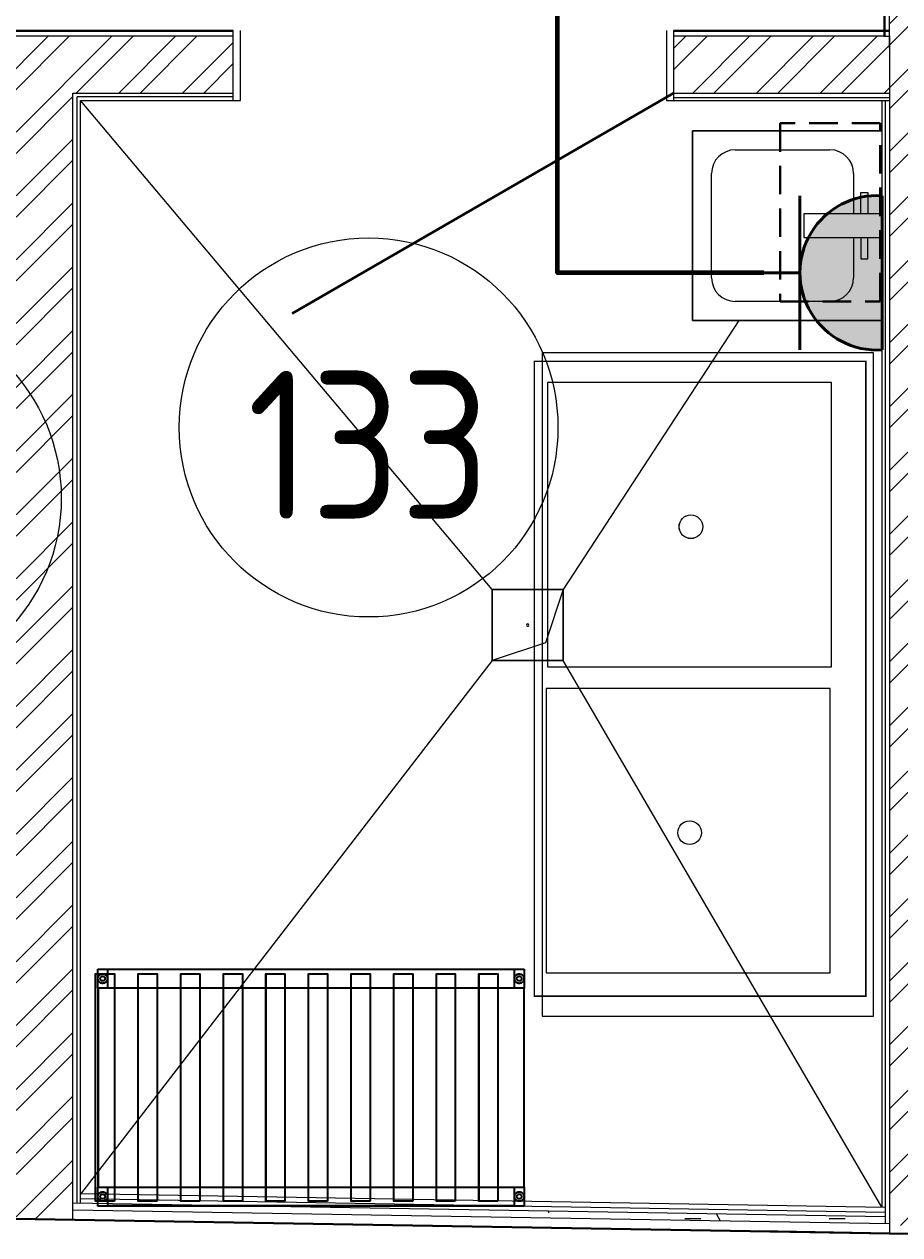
# Model space of a CAD drawing. Header units: millimetres. Extents: x -32 to 417638015, y -35 to 175284279.
# Drawn here: x 220650 to 222499, y 88750 to 91305 of the extents above; entities that cross this region are included whole.
import ezdxf
from ezdxf.enums import TextEntityAlignment as Align

# ---------------------------------------------------------------- set-up
doc = ezdxf.new("R2010")
doc.units = ezdxf.units.MM
doc.linetypes.add('ADSK_Штрих_ш3 п1_5', pattern=[4.5, 3, -1.5])
for name, color, linetype, lineweight in [('.', 7, 'Continuous', 40), ('_ЭМ_гофра', 5, 'Continuous', 60), ('_ЭМ_ТХ_пищеблок', 7, 'Continuous', 30), ('Аннотация', 7, 'Continuous', 18), ('Атрибут', 7, 'Continuous', 5), ('Двери', 7, 'Continuous', 9), ('Обобщенные модели', 7, 'Continuous', 18), ('Оборудование', 7, 'Continuous', 18), ('Перекрытие', 7, 'Continuous', 18), ('Сантехника', 7, 'Continuous', 18), ('Стены внутренние', 7, 'Continuous', 18), ('Стены несущие', 7, 'Continuous', 30), ('Стены отделка', 7, 'Continuous', 30), ('Стены штриховка', 7, 'Continuous', 9), ('ШТРИХОВКА', 252, 'Continuous', 15), ('ЭМ', 5, 'Continuous', 40), ('ЭО', 94, 'Continuous', 30)]:
    doc.layers.add(name, color=color, linetype=linetype, lineweight=lineweight)
doc.layers.add('PLAN', color=1, linetype='Continuous')
doc.layers.add('ЭОМ_Лотки рабочие', color=5, linetype='Continuous')
doc.layers.add('Линии', color=7, linetype='Continuous', lineweight=9, true_color=0x00a600)
doc.styles.add('GOST Common', font='GOST_Common.ttf', dxfattribs={"width": 0.9, "height": 350})
doc.styles.add('ISOCPEUR', font='isocpeur.ttf', dxfattribs={"width": 0.85, "height": 275})

# ---------------------------------------------------------------- blocks, each defined once
blk = doc.blocks.new('_ЭМ_ТХ_Пищеблок')
at = {"layer": 'PLAN', "color": 8}
for points in [[(57646.4, 39207.7), (57606.4, 39207.7), (57606.4, 39687.5), (57646.4, 39687.5), (57646.4, 39207.7)], [(57611.3, 39697.6), (57631.3, 39697.6)], [(57611.3, 39657.6), (57611.3, 39697.6)], [(57621.3, 39667.6), (57620.6, 39667.6), (57619.9, 39667.7), (57619.3, 39667.8), (57618.7, 39667.9), (57618, 39668.1), (57617.4, 39668.4), (57616.8, 39668.6), (57616.3, 39668.9), (57615.7, 39669.3), (57615.2, 39669.7), (57614.7, 39670.1), (57614.2, 39670.5), (57613.8, 39671), (57613.3, 39671.5), (57613, 39672), (57612.6, 39672.6), (57612.3, 39673.2), (57612, 39673.8), (57611.8, 39674.4), (57611.6, 39675), (57611.4, 39675.7), (57611.3, 39676.3), (57611.3, 39676.9), (57611.3, 39677.6), (57611.3, 39678.2), (57611.3, 39678.9), (57611.4, 39679.5), (57611.6, 39680.2), (57611.8, 39680.8), (57612, 39681.4), (57612.3, 39682), (57612.6, 39682.6), (57613, 39683.2), (57613.3, 39683.7), (57613.8, 39684.2), (57614.2, 39684.7), (57614.7, 39685.1), (57615.2, 39685.5), (57615.7, 39685.9), (57616.3, 39686.3), (57616.8, 39686.6), (57617.4, 39686.8), (57618, 39687.1), (57618.7, 39687.2), (57619.3, 39687.4), (57619.9, 39687.5), (57620.6, 39687.6), (57621.3, 39687.6)], [(57621.3, 39672.6), (57620.9, 39672.6), (57620.6, 39672.6), (57620.3, 39672.7), (57620, 39672.8), (57619.6, 39672.9), (57619.3, 39673), (57619, 39673.1), (57618.8, 39673.3), (57618.5, 39673.4), (57618.2, 39673.6), (57618, 39673.8), (57617.7, 39674.1), (57617.5, 39674.3), (57617.3, 39674.5), (57617.1, 39674.8), (57616.9, 39675.1), (57616.8, 39675.4), (57616.6, 39675.7), (57616.5, 39676), (57616.4, 39676.3), (57616.4, 39676.6), (57616.3, 39676.9), (57616.3, 39677.3), (57616.3, 39677.6), (57616.3, 39677.9), (57616.3, 39678.2), (57616.4, 39678.6), (57616.4, 39678.9), (57616.5, 39679.2), (57616.6, 39679.5), (57616.8, 39679.8), (57616.9, 39680.1), (57617.1, 39680.4), (57617.3, 39680.6), (57617.5, 39680.9), (57617.7, 39681.1), (57618, 39681.4), (57618.2, 39681.6), (57618.5, 39681.8), (57618.8, 39681.9), (57619, 39682.1), (57619.3, 39682.2), (57619.6, 39682.3), (57620, 39682.4), (57620.3, 39682.5), (57620.6, 39682.5), (57620.9, 39682.6), (57621.3, 39682.6)], [(57621.3, 39687.6), (57621.9, 39687.6), (57622.6, 39687.5), (57623.2, 39687.4), (57623.9, 39687.2), (57624.5, 39687.1), (57625.1, 39686.8), (57625.7, 39686.6), (57626.3, 39686.3), (57626.8, 39685.9), (57627.3, 39685.5), (57627.8, 39685.1), (57628.3, 39684.7), (57628.8, 39684.2), (57629.2, 39683.7), (57629.6, 39683.2), (57629.9, 39682.6), (57630.2, 39682), (57630.5, 39681.4), (57630.7, 39680.8), (57630.9, 39680.2), (57631.1, 39679.5), (57631.2, 39678.9), (57631.2, 39678.2), (57631.3, 39677.6), (57631.2, 39676.9), (57631.2, 39676.3), (57631.1, 39675.7), (57630.9, 39675), (57630.7, 39674.4), (57630.5, 39673.8), (57630.2, 39673.2), (57629.9, 39672.6), (57629.6, 39672), (57629.2, 39671.5), (57628.8, 39671), (57628.3, 39670.5), (57627.8, 39670.1), (57627.3, 39669.7), (57626.8, 39669.3), (57626.3, 39668.9), (57625.7, 39668.6), (57625.1, 39668.4), (57624.5, 39668.1), (57623.9, 39667.9), (57623.2, 39667.8), (57622.6, 39667.7), (57621.9, 39667.6), (57621.3, 39667.6)], [(57621.3, 39682.6), (57621.6, 39682.6), (57621.9, 39682.5), (57622.2, 39682.5), (57622.6, 39682.4), (57622.9, 39682.3), (57623.2, 39682.2), (57623.5, 39682.1), (57623.8, 39681.9), (57624, 39681.8), (57624.3, 39681.6), (57624.5, 39681.4), (57624.8, 39681.1), (57625, 39680.9), (57625.2, 39680.6), (57625.4, 39680.4), (57625.6, 39680.1), (57625.7, 39679.8), (57625.9, 39679.5), (57626, 39679.2), (57626.1, 39678.9), (57626.2, 39678.6), (57626.2, 39678.2), (57626.2, 39677.9), (57626.3, 39677.6), (57626.2, 39677.3), (57626.2, 39676.9), (57626.2, 39676.6), (57626.1, 39676.3), (57626, 39676), (57625.9, 39675.7), (57625.7, 39675.4), (57625.6, 39675.1), (57625.4, 39674.8), (57625.2, 39674.5), (57625, 39674.3), (57624.8, 39674.1), (57624.5, 39673.8), (57624.3, 39673.6), (57624, 39673.4), (57623.8, 39673.3), (57623.5, 39673.1), (57623.2, 39673), (57622.9, 39672.9), (57622.6, 39672.8), (57622.2, 39672.7), (57621.9, 39672.6), (57621.6, 39672.6), (57621.3, 39672.6)], [(57631.3, 39697.6), (57631.3, 39657.6)], [(57631.3, 39697.6), (58491.3, 39697.6)], [(57631.3, 39697.5), (58491.3, 39697.5)], [(57736.4, 39207.7), (57696.4, 39207.7), (57696.4, 39687.5), (57736.4, 39687.5), (57736.4, 39207.7)], [(57826.4, 39207.7), (57786.4, 39207.7), (57786.4, 39687.5), (57826.4, 39687.5), (57826.4, 39207.7)], [(57916.3, 39207.7), (57876.3, 39207.7), (57876.3, 39687.5), (57916.3, 39687.5), (57916.3, 39207.7)], [(58006.3, 39207.7), (57966.3, 39207.7), (57966.3, 39687.5), (58006.3, 39687.5), (58006.3, 39207.7)], [(58096.3, 39207.7), (58056.3, 39207.7), (58056.3, 39687.5), (58096.3, 39687.5), (58096.3, 39207.7)], [(58186.3, 39207.7), (58146.3, 39207.7), (58146.3, 39687.5), (58186.3, 39687.5), (58186.3, 39207.7)], [(58276.2, 39207.7), (58236.2, 39207.7), (58236.2, 39687.5), (58276.2, 39687.5), (58276.2, 39207.7)], [(58366.2, 39207.7), (58326.2, 39207.7), (58326.2, 39687.5), (58366.2, 39687.5), (58366.2, 39207.7)], [(58456.2, 39207.7), (58416.2, 39207.7), (58416.2, 39687.5), (58456.2, 39687.5), (58456.2, 39207.7)], [(58491.3, 39697.6), (58511.3, 39697.6)], [(58491.3, 39657.6), (58491.3, 39697.6)], [(58501.3, 39667.6), (58500.6, 39667.6), (58499.9, 39667.7), (58499.3, 39667.8), (58498.7, 39667.9), (58498, 39668.1), (58497.4, 39668.4), (58496.8, 39668.6), (58496.3, 39668.9), (58495.7, 39669.3), (58495.2, 39669.7), (58494.7, 39670.1), (58494.2, 39670.5), (58493.8, 39671), (58493.3, 39671.5), (58493, 39672), (58492.6, 39672.6), (58492.3, 39673.2), (58492, 39673.8), (58491.8, 39674.4), (58491.6, 39675), (58491.4, 39675.7), (58491.3, 39676.3), (58491.3, 39676.9), (58491.3, 39677.6), (58491.3, 39678.2), (58491.3, 39678.9), (58491.4, 39679.5), (58491.6, 39680.2), (58491.8, 39680.8), (58492, 39681.4), (58492.3, 39682), (58492.6, 39682.6), (58493, 39683.2), (58493.3, 39683.7), (58493.8, 39684.2), (58494.2, 39684.7), (58494.7, 39685.1), (58495.2, 39685.5), (58495.7, 39685.9), (58496.3, 39686.3), (58496.8, 39686.6), (58497.4, 39686.8), (58498, 39687.1), (58498.7, 39687.2), (58499.3, 39687.4), (58499.9, 39687.5), (58500.6, 39687.6), (58501.3, 39687.6)], [(58501.3, 39672.6), (58500.9, 39672.6), (58500.6, 39672.6), (58500.3, 39672.7), (58500, 39672.8), (58499.6, 39672.9), (58499.3, 39673), (58499, 39673.1), (58498.8, 39673.3), (58498.5, 39673.4), (58498.2, 39673.6), (58498, 39673.8), (58497.7, 39674.1), (58497.5, 39674.3), (58497.3, 39674.5), (58497.1, 39674.8), (58496.9, 39675.1), (58496.8, 39675.4), (58496.6, 39675.7), (58496.5, 39676), (58496.4, 39676.3), (58496.4, 39676.6), (58496.3, 39676.9), (58496.3, 39677.3), (58496.3, 39677.6), (58496.3, 39677.9), (58496.3, 39678.2), (58496.4, 39678.6), (58496.4, 39678.9), (58496.5, 39679.2), (58496.6, 39679.5), (58496.8, 39679.8), (58496.9, 39680.1), (58497.1, 39680.4), (58497.3, 39680.6), (58497.5, 39680.9), (58497.7, 39681.1), (58498, 39681.4), (58498.2, 39681.6), (58498.5, 39681.8), (58498.8, 39681.9), (58499, 39682.1), (58499.3, 39682.2), (58499.6, 39682.3), (58500, 39682.4), (58500.3, 39682.5), (58500.6, 39682.5), (58500.9, 39682.6), (58501.3, 39682.6)], [(58501.3, 39687.6), (58501.9, 39687.6), (58502.6, 39687.5), (58503.2, 39687.4), (58503.9, 39687.2), (58504.5, 39687.1), (58505.1, 39686.8), (58505.7, 39686.6), (58506.3, 39686.3), (58506.8, 39685.9), (58507.3, 39685.5), (58507.8, 39685.1), (58508.3, 39684.7), (58508.8, 39684.2), (58509.2, 39683.7), (58509.6, 39683.2), (58509.9, 39682.6), (58510.2, 39682), (58510.5, 39681.4), (58510.7, 39680.8), (58510.9, 39680.2), (58511.1, 39679.5), (58511.2, 39678.9), (58511.2, 39678.2), (58511.3, 39677.6), (58511.2, 39676.9), (58511.2, 39676.3), (58511.1, 39675.7), (58510.9, 39675), (58510.7, 39674.4), (58510.5, 39673.8), (58510.2, 39673.2), (58509.9, 39672.6), (58509.6, 39672), (58509.2, 39671.5), (58508.8, 39671), (58508.3, 39670.5), (58507.8, 39670.1), (58507.3, 39669.7), (58506.8, 39669.3), (58506.3, 39668.9), (58505.7, 39668.6), (58505.1, 39668.4), (58504.5, 39668.1), (58503.9, 39667.9), (58503.2, 39667.8), (58502.6, 39667.7), (58501.9, 39667.6), (58501.3, 39667.6)], [(58501.3, 39682.6), (58501.6, 39682.6), (58501.9, 39682.5), (58502.2, 39682.5), (58502.6, 39682.4), (58502.9, 39682.3), (58503.2, 39682.2), (58503.5, 39682.1), (58503.8, 39681.9), (58504, 39681.8), (58504.3, 39681.6), (58504.5, 39681.4), (58504.8, 39681.1), (58505, 39680.9), (58505.2, 39680.6), (58505.4, 39680.4), (58505.6, 39680.1), (58505.7, 39679.8), (58505.9, 39679.5), (58506, 39679.2), (58506.1, 39678.9), (58506.2, 39678.6), (58506.2, 39678.2), (58506.2, 39677.9), (58506.3, 39677.6), (58506.2, 39677.3), (58506.2, 39676.9), (58506.2, 39676.6), (58506.1, 39676.3), (58506, 39676), (58505.9, 39675.7), (58505.7, 39675.4), (58505.6, 39675.1), (58505.4, 39674.8), (58505.2, 39674.5), (58505, 39674.3), (58504.8, 39674.1), (58504.5, 39673.8), (58504.3, 39673.6), (58504, 39673.4), (58503.8, 39673.3), (58503.5, 39673.1), (58503.2, 39673), (58502.9, 39672.9), (58502.6, 39672.8), (58502.2, 39672.7), (58501.9, 39672.6), (58501.6, 39672.6), (58501.3, 39672.6)], [(58511.3, 39697.6), (58511.3, 39657.6)], [(57631.3, 39657.6), (57611.3, 39657.6)], [(57611.4, 39657.6), (57611.4, 39237.6)], [(58491.3, 39657.6), (57631.3, 39657.6)], [(58511.3, 39657.6), (58491.3, 39657.6)], [(58511.2, 39657.6), (58511.2, 39237.6)], [(57611.3, 39237.6), (57631.3, 39237.6)], [(57611.3, 39197.6), (57611.3, 39237.6)], [(57621.3, 39207.6), (57620.6, 39207.6), (57619.9, 39207.7), (57619.3, 39207.8), (57618.7, 39207.9), (57618, 39208.1), (57617.4, 39208.4), (57616.8, 39208.6), (57616.3, 39208.9), (57615.7, 39209.3), (57615.2, 39209.7), (57614.7, 39210.1), (57614.2, 39210.5), (57613.8, 39211), (57613.3, 39211.5), (57613, 39212), (57612.6, 39212.6), (57612.3, 39213.2), (57612, 39213.8), (57611.8, 39214.4), (57611.6, 39215), (57611.4, 39215.7), (57611.3, 39216.3), (57611.3, 39216.9), (57611.3, 39217.6), (57611.3, 39218.2), (57611.3, 39218.9), (57611.4, 39219.5), (57611.6, 39220.2), (57611.8, 39220.8), (57612, 39221.4), (57612.3, 39222), (57612.6, 39222.6), (57613, 39223.2), (57613.3, 39223.7), (57613.8, 39224.2), (57614.2, 39224.7), (57614.7, 39225.1), (57615.2, 39225.5), (57615.7, 39225.9), (57616.3, 39226.3), (57616.8, 39226.6), (57617.4, 39226.8), (57618, 39227.1), (57618.7, 39227.2), (57619.3, 39227.4), (57619.9, 39227.5), (57620.6, 39227.6), (57621.3, 39227.6)], [(57621.3, 39212.6), (57620.9, 39212.6), (57620.6, 39212.6), (57620.3, 39212.7), (57620, 39212.8), (57619.6, 39212.9), (57619.3, 39213), (57619, 39213.1), (57618.8, 39213.3), (57618.5, 39213.4), (57618.2, 39213.6), (57618, 39213.8), (57617.7, 39214.1), (57617.5, 39214.3), (57617.3, 39214.5), (57617.1, 39214.8), (57616.9, 39215.1), (57616.8, 39215.4), (57616.6, 39215.7), (57616.5, 39216), (57616.4, 39216.3), (57616.4, 39216.6), (57616.3, 39216.9), (57616.3, 39217.3), (57616.3, 39217.6), (57616.3, 39217.9), (57616.3, 39218.2), (57616.4, 39218.6), (57616.4, 39218.9), (57616.5, 39219.2), (57616.6, 39219.5), (57616.8, 39219.8), (57616.9, 39220.1), (57617.1, 39220.4), (57617.3, 39220.6), (57617.5, 39220.9), (57617.7, 39221.1), (57618, 39221.4), (57618.2, 39221.6), (57618.5, 39221.8), (57618.8, 39221.9), (57619, 39222.1), (57619.3, 39222.2), (57619.6, 39222.3), (57620, 39222.4), (57620.3, 39222.5), (57620.6, 39222.5), (57620.9, 39222.6), (57621.3, 39222.6)], [(57621.3, 39227.6), (57621.9, 39227.6), (57622.6, 39227.5), (57623.2, 39227.4), (57623.9, 39227.2), (57624.5, 39227.1), (57625.1, 39226.8), (57625.7, 39226.6), (57626.3, 39226.3), (57626.8, 39225.9), (57627.3, 39225.5), (57627.8, 39225.1), (57628.3, 39224.7), (57628.8, 39224.2), (57629.2, 39223.7), (57629.6, 39223.2), (57629.9, 39222.6), (57630.2, 39222), (57630.5, 39221.4), (57630.7, 39220.8), (57630.9, 39220.2), (57631.1, 39219.5), (57631.2, 39218.9), (57631.2, 39218.2), (57631.3, 39217.6), (57631.2, 39216.9), (57631.2, 39216.3), (57631.1, 39215.7), (57630.9, 39215), (57630.7, 39214.4), (57630.5, 39213.8), (57630.2, 39213.2), (57629.9, 39212.6), (57629.6, 39212), (57629.2, 39211.5), (57628.8, 39211), (57628.3, 39210.5), (57627.8, 39210.1), (57627.3, 39209.7), (57626.8, 39209.3), (57626.3, 39208.9), (57625.7, 39208.6), (57625.1, 39208.4), (57624.5, 39208.1), (57623.9, 39207.9), (57623.2, 39207.8), (57622.6, 39207.7), (57621.9, 39207.6), (57621.3, 39207.6)], [(57621.3, 39222.6), (57621.6, 39222.6), (57621.9, 39222.5), (57622.2, 39222.5), (57622.6, 39222.4), (57622.9, 39222.3), (57623.2, 39222.2), (57623.5, 39222.1), (57623.8, 39221.9), (57624, 39221.8), (57624.3, 39221.6), (57624.5, 39221.4), (57624.8, 39221.1), (57625, 39220.9), (57625.2, 39220.6), (57625.4, 39220.4), (57625.6, 39220.1), (57625.7, 39219.8), (57625.9, 39219.5), (57626, 39219.2), (57626.1, 39218.9), (57626.2, 39218.6), (57626.2, 39218.2), (57626.2, 39217.9), (57626.3, 39217.6), (57626.2, 39217.3), (57626.2, 39216.9), (57626.2, 39216.6), (57626.1, 39216.3), (57626, 39216), (57625.9, 39215.7), (57625.7, 39215.4), (57625.6, 39215.1), (57625.4, 39214.8), (57625.2, 39214.5), (57625, 39214.3), (57624.8, 39214.1), (57624.5, 39213.8), (57624.3, 39213.6), (57624, 39213.4), (57623.8, 39213.3), (57623.5, 39213.1), (57623.2, 39213), (57622.9, 39212.9), (57622.6, 39212.8), (57622.2, 39212.7), (57621.9, 39212.6), (57621.6, 39212.6), (57621.3, 39212.6)], [(57631.3, 39237.6), (57631.3, 39197.6)], [(57631.3, 39237.6), (58491.3, 39237.6)], [(58491.3, 39237.6), (58511.3, 39237.6)], [(58491.3, 39197.6), (58491.3, 39237.6)], [(58501.3, 39207.6), (58500.6, 39207.6), (58499.9, 39207.7), (58499.3, 39207.8), (58498.7, 39207.9), (58498, 39208.1), (58497.4, 39208.4), (58496.8, 39208.6), (58496.3, 39208.9), (58495.7, 39209.3), (58495.2, 39209.7), (58494.7, 39210.1), (58494.2, 39210.5), (58493.8, 39211), (58493.3, 39211.5), (58493, 39212), (58492.6, 39212.6), (58492.3, 39213.2), (58492, 39213.8), (58491.8, 39214.4), (58491.6, 39215), (58491.4, 39215.7), (58491.3, 39216.3), (58491.3, 39216.9), (58491.3, 39217.6), (58491.3, 39218.2), (58491.3, 39218.9), (58491.4, 39219.5), (58491.6, 39220.2), (58491.8, 39220.8), (58492, 39221.4), (58492.3, 39222), (58492.6, 39222.6), (58493, 39223.2), (58493.3, 39223.7), (58493.8, 39224.2), (58494.2, 39224.7), (58494.7, 39225.1), (58495.2, 39225.5), (58495.7, 39225.9), (58496.3, 39226.3), (58496.8, 39226.6), (58497.4, 39226.8), (58498, 39227.1), (58498.7, 39227.2), (58499.3, 39227.4), (58499.9, 39227.5), (58500.6, 39227.6), (58501.3, 39227.6)], [(58501.3, 39212.6), (58500.9, 39212.6), (58500.6, 39212.6), (58500.3, 39212.7), (58500, 39212.8), (58499.6, 39212.9), (58499.3, 39213), (58499, 39213.1), (58498.8, 39213.3), (58498.5, 39213.4), (58498.2, 39213.6), (58498, 39213.8), (58497.7, 39214.1), (58497.5, 39214.3), (58497.3, 39214.5), (58497.1, 39214.8), (58496.9, 39215.1), (58496.8, 39215.4), (58496.6, 39215.7), (58496.5, 39216), (58496.4, 39216.3), (58496.4, 39216.6), (58496.3, 39216.9), (58496.3, 39217.3), (58496.3, 39217.6), (58496.3, 39217.9), (58496.3, 39218.2), (58496.4, 39218.6), (58496.4, 39218.9), (58496.5, 39219.2), (58496.6, 39219.5), (58496.8, 39219.8), (58496.9, 39220.1), (58497.1, 39220.4), (58497.3, 39220.6), (58497.5, 39220.9), (58497.7, 39221.1), (58498, 39221.4), (58498.2, 39221.6), (58498.5, 39221.8), (58498.8, 39221.9), (58499, 39222.1), (58499.3, 39222.2), (58499.6, 39222.3), (58500, 39222.4), (58500.3, 39222.5), (58500.6, 39222.5), (58500.9, 39222.6), (58501.3, 39222.6)], [(58501.3, 39227.6), (58501.9, 39227.6), (58502.6, 39227.5), (58503.2, 39227.4), (58503.9, 39227.2), (58504.5, 39227.1), (58505.1, 39226.8), (58505.7, 39226.6), (58506.3, 39226.3), (58506.8, 39225.9), (58507.3, 39225.5), (58507.8, 39225.1), (58508.3, 39224.7), (58508.8, 39224.2), (58509.2, 39223.7), (58509.6, 39223.2), (58509.9, 39222.6), (58510.2, 39222), (58510.5, 39221.4), (58510.7, 39220.8), (58510.9, 39220.2), (58511.1, 39219.5), (58511.2, 39218.9), (58511.2, 39218.2), (58511.3, 39217.6), (58511.2, 39216.9), (58511.2, 39216.3), (58511.1, 39215.7), (58510.9, 39215), (58510.7, 39214.4), (58510.5, 39213.8), (58510.2, 39213.2), (58509.9, 39212.6), (58509.6, 39212), (58509.2, 39211.5), (58508.8, 39211), (58508.3, 39210.5), (58507.8, 39210.1), (58507.3, 39209.7), (58506.8, 39209.3), (58506.3, 39208.9), (58505.7, 39208.6), (58505.1, 39208.4), (58504.5, 39208.1), (58503.9, 39207.9), (58503.2, 39207.8), (58502.6, 39207.7), (58501.9, 39207.6), (58501.3, 39207.6)], [(58501.3, 39222.6), (58501.6, 39222.6), (58501.9, 39222.5), (58502.2, 39222.5), (58502.6, 39222.4), (58502.9, 39222.3), (58503.2, 39222.2), (58503.5, 39222.1), (58503.8, 39221.9), (58504, 39221.8), (58504.3, 39221.6), (58504.5, 39221.4), (58504.8, 39221.1), (58505, 39220.9), (58505.2, 39220.6), (58505.4, 39220.4), (58505.6, 39220.1), (58505.7, 39219.8), (58505.9, 39219.5), (58506, 39219.2), (58506.1, 39218.9), (58506.2, 39218.6), (58506.2, 39218.2), (58506.2, 39217.9), (58506.3, 39217.6), (58506.2, 39217.3), (58506.2, 39216.9), (58506.2, 39216.6), (58506.1, 39216.3), (58506, 39216), (58505.9, 39215.7), (58505.7, 39215.4), (58505.6, 39215.1), (58505.4, 39214.8), (58505.2, 39214.5), (58505, 39214.3), (58504.8, 39214.1), (58504.5, 39213.8), (58504.3, 39213.6), (58504, 39213.4), (58503.8, 39213.3), (58503.5, 39213.1), (58503.2, 39213), (58502.9, 39212.9), (58502.6, 39212.8), (58502.2, 39212.7), (58501.9, 39212.6), (58501.6, 39212.6), (58501.3, 39212.6)], [(58511.3, 39237.6), (58511.3, 39197.6)], [(57631.3, 39197.6), (57611.3, 39197.6)], [(58491.3, 39197.7), (57631.3, 39197.7)], [(58491.3, 39197.6), (57631.3, 39197.6)], [(58511.3, 39197.6), (58491.3, 39197.6)]]:
    blk.add_lwpolyline(points, dxfattribs=at)
at = {"layer": 'Оборудование', "color": 8, "linetype": 'ADSK_Штрих_ш3 п1_5', "lineweight": 30, "ltscale": 20}
for p, q in [((59052.2, 41483.1), (59052.2, 41107.1)), ((59263.9, 41483.1), (59052.2, 41483.1)), ((59263.9, 41107.1), (59263.9, 41483.1)), ((59052.2, 41107.1), (59263.9, 41107.1))]:
    blk.add_line(p, q, dxfattribs=at)
at = {"layer": 'Оборудование', "color": 8}
for p, q in [((59249.8, 40998.3), (58549.8, 40998.3)), ((58549.8, 40998.3), (58549.8, 39598.3)), ((59249.8, 39598.3), (59249.8, 40998.3)), ((58549.8, 39598.3), (59249.8, 39598.3))]:
    blk.add_line(p, q, dxfattribs=at)
at = {"layer": 'Оборудование', "color": 8, "lineweight": 15, "const_width": 3}
blk.add_lwpolyline([(58533.3, 39640.6), (58533.3, 40980.6), (59233.3, 40980.6), (59233.3, 39640.6)], close=True, dxfattribs=at)
at = {"layer": 'Оборудование', "color": 8}
for points in [[(58561.1, 40335.6), (59161.1, 40335.6), (59161.1, 40935.6), (58561.1, 40935.6)], [(58558.3, 39689.8), (59158.3, 39689.8), (59158.3, 40289.8), (58558.3, 40289.8)]]:
    blk.add_lwpolyline(points, close=True, dxfattribs=at)
at = {"layer": 'Оборудование', "color": 8, "lineweight": 0}
for centre in [(58863.9, 40631.4), (58861.1, 39985.6)]:
    blk.add_circle(centre, 25, dxfattribs=at)
at = {"layer": 'Атрибут', "color": 8, "style": 'ISOCPEUR', "width": 0.85}
blk.add_attdef('№_ПОЗИЦИИ', text='', height=150, rotation=90, dxfattribs=at).set_placement((58331.7, 39155.2), align=Align.MIDDLE_CENTER)
blk = doc.blocks.new('ТХ пищеблок....')
at = {"layer": 'PLAN', "color": 8}
for points in [[(4981.1, 23875.6), (4941.1, 23875.6), (4941.1, 24355.4), (4981.1, 24355.4), (4981.1, 23875.6)], [(4946, 24365.5), (4966, 24365.5)], [(4946, 24325.5), (4946, 24365.5)], [(4956, 24335.5), (4955.3, 24335.5), (4954.6, 24335.5), (4954, 24335.6), (4953.4, 24335.8), (4952.7, 24336), (4952.1, 24336.2), (4951.5, 24336.5), (4951, 24336.8), (4950.4, 24337.1), (4949.9, 24337.5), (4949.4, 24337.9), (4948.9, 24338.4), (4948.5, 24338.8), (4948, 24339.3), (4947.7, 24339.9), (4947.3, 24340.5), (4947, 24341), (4946.7, 24341.6), (4946.5, 24342.3), (4946.3, 24342.9), (4946.2, 24343.5), (4946.1, 24344.2), (4946, 24344.8), (4946, 24345.5), (4946, 24346.1), (4946.1, 24346.7), (4946.2, 24347.4), (4946.3, 24348), (4946.5, 24348.6), (4946.7, 24349.3), (4947, 24349.9), (4947.3, 24350.5), (4947.7, 24351), (4948, 24351.6), (4948.5, 24352.1), (4948.9, 24352.5), (4949.4, 24353), (4949.9, 24353.4), (4950.4, 24353.8), (4951, 24354.1), (4951.5, 24354.4), (4952.1, 24354.7), (4952.7, 24354.9), (4953.4, 24355.1), (4954, 24355.3), (4954.6, 24355.4), (4955.3, 24355.4), (4956, 24355.5)], [(4956, 24355.5), (4956.6, 24355.4), (4957.3, 24355.4), (4957.9, 24355.3), (4958.6, 24355.1), (4959.2, 24354.9), (4959.8, 24354.7), (4960.4, 24354.4), (4961, 24354.1), (4961.5, 24353.8), (4962, 24353.4), (4962.5, 24353), (4963, 24352.5), (4963.5, 24352.1), (4963.9, 24351.6), (4964.3, 24351), (4964.6, 24350.5), (4964.9, 24349.9), (4965.2, 24349.3), (4965.4, 24348.6), (4965.6, 24348), (4965.8, 24347.4), (4965.9, 24346.7), (4965.9, 24346.1), (4966, 24345.5), (4965.9, 24344.8), (4965.9, 24344.2), (4965.8, 24343.5), (4965.6, 24342.9), (4965.4, 24342.3), (4965.2, 24341.6), (4964.9, 24341), (4964.6, 24340.5), (4964.3, 24339.9), (4963.9, 24339.3), (4963.5, 24338.8), (4963, 24338.4), (4962.5, 24337.9), (4962, 24337.5), (4961.5, 24337.1), (4961, 24336.8), (4960.4, 24336.5), (4959.8, 24336.2), (4959.2, 24336), (4958.6, 24335.8), (4957.9, 24335.6), (4957.3, 24335.5), (4956.6, 24335.5), (4956, 24335.5)], [(4966, 24365.5), (4966, 24325.5)], [(4966, 24365.5), (5826, 24365.5)], [(4966, 24365.4), (5826, 24365.4)], [(5071.1, 23875.6), (5031.1, 23875.6), (5031.1, 24355.4), (5071.1, 24355.4), (5071.1, 23875.6)], [(5161.1, 23875.6), (5121.1, 23875.6), (5121.1, 24355.4), (5161.1, 24355.4), (5161.1, 23875.6)], [(5251.1, 23875.6), (5211.1, 23875.6), (5211.1, 24355.4), (5251.1, 24355.4), (5251.1, 23875.6)], [(5341, 23875.6), (5301, 23875.6), (5301, 24355.4), (5341, 24355.4), (5341, 23875.6)], [(5431, 23875.6), (5391, 23875.6), (5391, 24355.4), (5431, 24355.4), (5431, 23875.6)], [(5521, 23875.6), (5481, 23875.6), (5481, 24355.4), (5521, 24355.4), (5521, 23875.6)], [(5611, 23875.6), (5571, 23875.6), (5571, 24355.4), (5611, 24355.4), (5611, 23875.6)], [(5700.9, 23875.6), (5660.9, 23875.6), (5660.9, 24355.4), (5700.9, 24355.4), (5700.9, 23875.6)], [(5790.9, 23875.6), (5750.9, 23875.6), (5750.9, 24355.4), (5790.9, 24355.4), (5790.9, 23875.6)], [(5826, 24365.5), (5846, 24365.5)], [(5826, 24325.5), (5826, 24365.5)], [(5836, 24335.5), (5835.3, 24335.5), (5834.6, 24335.5), (5834, 24335.6), (5833.4, 24335.8), (5832.7, 24336), (5832.1, 24336.2), (5831.5, 24336.5), (5831, 24336.8), (5830.4, 24337.1), (5829.9, 24337.5), (5829.4, 24337.9), (5828.9, 24338.4), (5828.5, 24338.8), (5828, 24339.3), (5827.7, 24339.9), (5827.3, 24340.5), (5827, 24341), (5826.7, 24341.6), (5826.5, 24342.3), (5826.3, 24342.9), (5826.2, 24343.5), (5826.1, 24344.2), (5826, 24344.8), (5826, 24345.5), (5826, 24346.1), (5826.1, 24346.7), (5826.2, 24347.4), (5826.3, 24348), (5826.5, 24348.6), (5826.7, 24349.3), (5827, 24349.9), (5827.3, 24350.5), (5827.7, 24351), (5828, 24351.6), (5828.5, 24352.1), (5828.9, 24352.5), (5829.4, 24353), (5829.9, 24353.4), (5830.4, 24353.8), (5831, 24354.1), (5831.5, 24354.4), (5832.1, 24354.7), (5832.7, 24354.9), (5833.4, 24355.1), (5834, 24355.3), (5834.6, 24355.4), (5835.3, 24355.4), (5836, 24355.5)], [(5836, 24355.5), (5836.6, 24355.4), (5837.3, 24355.4), (5837.9, 24355.3), (5838.6, 24355.1), (5839.2, 24354.9), (5839.8, 24354.7), (5840.4, 24354.4), (5841, 24354.1), (5841.5, 24353.8), (5842, 24353.4), (5842.5, 24353), (5843, 24352.5), (5843.5, 24352.1), (5843.9, 24351.6), (5844.3, 24351), (5844.6, 24350.5), (5844.9, 24349.9), (5845.2, 24349.3), (5845.4, 24348.6), (5845.6, 24348), (5845.8, 24347.4), (5845.9, 24346.7), (5845.9, 24346.1), (5846, 24345.5), (5845.9, 24344.8), (5845.9, 24344.2), (5845.8, 24343.5), (5845.6, 24342.9), (5845.4, 24342.3), (5845.2, 24341.6), (5844.9, 24341), (5844.6, 24340.5), (5844.3, 24339.9), (5843.9, 24339.3), (5843.5, 24338.8), (5843, 24338.4), (5842.5, 24337.9), (5842, 24337.5), (5841.5, 24337.1), (5841, 24336.8), (5840.4, 24336.5), (5839.8, 24336.2), (5839.2, 24336), (5838.6, 24335.8), (5837.9, 24335.6), (5837.3, 24335.5), (5836.6, 24335.5), (5836, 24335.5)], [(5846, 24365.5), (5846, 24325.5)], [(4956, 24340.5), (4955.6, 24340.5), (4955.3, 24340.5), (4955, 24340.5), (4954.7, 24340.6), (4954.4, 24340.7), (4954, 24340.8), (4953.8, 24341), (4953.5, 24341.1), (4953.2, 24341.3), (4952.9, 24341.5), (4952.7, 24341.7), (4952.4, 24341.9), (4952.2, 24342.1), (4952, 24342.4), (4951.8, 24342.7), (4951.6, 24343), (4951.5, 24343.2), (4951.3, 24343.5), (4951.2, 24343.9), (4951.1, 24344.2), (4951.1, 24344.5), (4951, 24344.8), (4951, 24345.1), (4951, 24345.5), (4951, 24345.8), (4951, 24346.1), (4951.1, 24346.4), (4951.1, 24346.7), (4951.2, 24347), (4951.3, 24347.4), (4951.5, 24347.7), (4951.6, 24348), (4951.8, 24348.2), (4952, 24348.5), (4952.2, 24348.8), (4952.4, 24349), (4952.7, 24349.2), (4952.9, 24349.4), (4953.2, 24349.6), (4953.5, 24349.8), (4953.8, 24349.9), (4954, 24350.1), (4954.4, 24350.2), (4954.7, 24350.3), (4955, 24350.4), (4955.3, 24350.4), (4955.6, 24350.4), (4956, 24350.5)], [(4956, 24350.5), (4956.3, 24350.4), (4956.6, 24350.4), (4957, 24350.4), (4957.3, 24350.3), (4957.6, 24350.2), (4957.9, 24350.1), (4958.2, 24349.9), (4958.5, 24349.8), (4958.7, 24349.6), (4959, 24349.4), (4959.3, 24349.2), (4959.5, 24349), (4959.7, 24348.8), (4959.9, 24348.5), (4960.1, 24348.2), (4960.3, 24348), (4960.5, 24347.7), (4960.6, 24347.4), (4960.7, 24347), (4960.8, 24346.7), (4960.9, 24346.4), (4960.9, 24346.1), (4961, 24345.8), (4961, 24345.5), (4961, 24345.1), (4960.9, 24344.8), (4960.9, 24344.5), (4960.8, 24344.2), (4960.7, 24343.9), (4960.6, 24343.5), (4960.5, 24343.2), (4960.3, 24343), (4960.1, 24342.7), (4959.9, 24342.4), (4959.7, 24342.1), (4959.5, 24341.9), (4959.3, 24341.7), (4959, 24341.5), (4958.7, 24341.3), (4958.5, 24341.1), (4958.2, 24341), (4957.9, 24340.8), (4957.6, 24340.7), (4957.3, 24340.6), (4957, 24340.5), (4956.6, 24340.5), (4956.3, 24340.5), (4956, 24340.5)], [(5836, 24340.5), (5835.6, 24340.5), (5835.3, 24340.5), (5835, 24340.5), (5834.7, 24340.6), (5834.4, 24340.7), (5834, 24340.8), (5833.8, 24341), (5833.5, 24341.1), (5833.2, 24341.3), (5832.9, 24341.5), (5832.7, 24341.7), (5832.4, 24341.9), (5832.2, 24342.1), (5832, 24342.4), (5831.8, 24342.7), (5831.6, 24343), (5831.5, 24343.2), (5831.3, 24343.5), (5831.2, 24343.9), (5831.1, 24344.2), (5831.1, 24344.5), (5831, 24344.8), (5831, 24345.1), (5831, 24345.5), (5831, 24345.8), (5831, 24346.1), (5831.1, 24346.4), (5831.1, 24346.7), (5831.2, 24347), (5831.3, 24347.4), (5831.5, 24347.7), (5831.6, 24348), (5831.8, 24348.2), (5832, 24348.5), (5832.2, 24348.8), (5832.4, 24349), (5832.7, 24349.2), (5832.9, 24349.4), (5833.2, 24349.6), (5833.5, 24349.8), (5833.8, 24349.9), (5834, 24350.1), (5834.4, 24350.2), (5834.7, 24350.3), (5835, 24350.4), (5835.3, 24350.4), (5835.6, 24350.4), (5836, 24350.5)], [(5836, 24350.5), (5836.3, 24350.4), (5836.6, 24350.4), (5837, 24350.4), (5837.3, 24350.3), (5837.6, 24350.2), (5837.9, 24350.1), (5838.2, 24349.9), (5838.5, 24349.8), (5838.7, 24349.6), (5839, 24349.4), (5839.3, 24349.2), (5839.5, 24349), (5839.7, 24348.8), (5839.9, 24348.5), (5840.1, 24348.2), (5840.3, 24348), (5840.5, 24347.7), (5840.6, 24347.4), (5840.7, 24347), (5840.8, 24346.7), (5840.9, 24346.4), (5840.9, 24346.1), (5841, 24345.8), (5841, 24345.5), (5841, 24345.1), (5840.9, 24344.8), (5840.9, 24344.5), (5840.8, 24344.2), (5840.7, 24343.9), (5840.6, 24343.5), (5840.5, 24343.2), (5840.3, 24343), (5840.1, 24342.7), (5839.9, 24342.4), (5839.7, 24342.1), (5839.5, 24341.9), (5839.3, 24341.7), (5839, 24341.5), (5838.7, 24341.3), (5838.5, 24341.1), (5838.2, 24341), (5837.9, 24340.8), (5837.6, 24340.7), (5837.3, 24340.6), (5837, 24340.5), (5836.6, 24340.5), (5836.3, 24340.5), (5836, 24340.5)], [(4966, 24325.5), (4946, 24325.5)], [(4946.1, 24325.5), (4946.1, 23905.5)], [(5826, 24325.5), (4966, 24325.5)], [(5846, 24325.5), (5826, 24325.5)], [(5845.9, 24325.5), (5845.9, 23905.5)], [(4946, 23905.5), (4966, 23905.5)], [(4946, 23865.5), (4946, 23905.5)], [(4956, 23875.5), (4955.3, 23875.5), (4954.6, 23875.5), (4954, 23875.6), (4953.4, 23875.8), (4952.7, 23876), (4952.1, 23876.2), (4951.5, 23876.5), (4951, 23876.8), (4950.4, 23877.1), (4949.9, 23877.5), (4949.4, 23877.9), (4948.9, 23878.4), (4948.5, 23878.8), (4948, 23879.3), (4947.7, 23879.9), (4947.3, 23880.5), (4947, 23881), (4946.7, 23881.6), (4946.5, 23882.3), (4946.3, 23882.9), (4946.2, 23883.5), (4946.1, 23884.2), (4946, 23884.8), (4946, 23885.5), (4946, 23886.1), (4946.1, 23886.7), (4946.2, 23887.4), (4946.3, 23888), (4946.5, 23888.6), (4946.7, 23889.3), (4947, 23889.9), (4947.3, 23890.5), (4947.7, 23891), (4948, 23891.6), (4948.5, 23892.1), (4948.9, 23892.5), (4949.4, 23893), (4949.9, 23893.4), (4950.4, 23893.8), (4951, 23894.1), (4951.5, 23894.4), (4952.1, 23894.7), (4952.7, 23894.9), (4953.4, 23895.1), (4954, 23895.3), (4954.6, 23895.4), (4955.3, 23895.4), (4956, 23895.5)], [(4956, 23895.5), (4956.6, 23895.4), (4957.3, 23895.4), (4957.9, 23895.3), (4958.6, 23895.1), (4959.2, 23894.9), (4959.8, 23894.7), (4960.4, 23894.4), (4961, 23894.1), (4961.5, 23893.8), (4962, 23893.4), (4962.5, 23893), (4963, 23892.5), (4963.5, 23892.1), (4963.9, 23891.6), (4964.3, 23891), (4964.6, 23890.5), (4964.9, 23889.9), (4965.2, 23889.3), (4965.4, 23888.6), (4965.6, 23888), (4965.8, 23887.4), (4965.9, 23886.7), (4965.9, 23886.1), (4966, 23885.5), (4965.9, 23884.8), (4965.9, 23884.2), (4965.8, 23883.5), (4965.6, 23882.9), (4965.4, 23882.3), (4965.2, 23881.6), (4964.9, 23881), (4964.6, 23880.5), (4964.3, 23879.9), (4963.9, 23879.3), (4963.5, 23878.8), (4963, 23878.4), (4962.5, 23877.9), (4962, 23877.5), (4961.5, 23877.1), (4961, 23876.8), (4960.4, 23876.5), (4959.8, 23876.2), (4959.2, 23876), (4958.6, 23875.8), (4957.9, 23875.6), (4957.3, 23875.5), (4956.6, 23875.5), (4956, 23875.5)], [(4966, 23905.5), (4966, 23865.5)], [(4966, 23905.5), (5826, 23905.5)], [(5826, 23905.5), (5846, 23905.5)], [(5826, 23865.5), (5826, 23905.5)], [(5836, 23875.5), (5835.3, 23875.5), (5834.6, 23875.5), (5834, 23875.6), (5833.4, 23875.8), (5832.7, 23876), (5832.1, 23876.2), (5831.5, 23876.5), (5831, 23876.8), (5830.4, 23877.1), (5829.9, 23877.5), (5829.4, 23877.9), (5828.9, 23878.4), (5828.5, 23878.8), (5828, 23879.3), (5827.7, 23879.9), (5827.3, 23880.5), (5827, 23881), (5826.7, 23881.6), (5826.5, 23882.3), (5826.3, 23882.9), (5826.2, 23883.5), (5826.1, 23884.2), (5826, 23884.8), (5826, 23885.5), (5826, 23886.1), (5826.1, 23886.7), (5826.2, 23887.4), (5826.3, 23888), (5826.5, 23888.6), (5826.7, 23889.3), (5827, 23889.9), (5827.3, 23890.5), (5827.7, 23891), (5828, 23891.6), (5828.5, 23892.1), (5828.9, 23892.5), (5829.4, 23893), (5829.9, 23893.4), (5830.4, 23893.8), (5831, 23894.1), (5831.5, 23894.4), (5832.1, 23894.7), (5832.7, 23894.9), (5833.4, 23895.1), (5834, 23895.3), (5834.6, 23895.4), (5835.3, 23895.4), (5836, 23895.5)], [(5836, 23895.5), (5836.6, 23895.4), (5837.3, 23895.4), (5837.9, 23895.3), (5838.6, 23895.1), (5839.2, 23894.9), (5839.8, 23894.7), (5840.4, 23894.4), (5841, 23894.1), (5841.5, 23893.8), (5842, 23893.4), (5842.5, 23893), (5843, 23892.5), (5843.5, 23892.1), (5843.9, 23891.6), (5844.3, 23891), (5844.6, 23890.5), (5844.9, 23889.9), (5845.2, 23889.3), (5845.4, 23888.6), (5845.6, 23888), (5845.8, 23887.4), (5845.9, 23886.7), (5845.9, 23886.1), (5846, 23885.5), (5845.9, 23884.8), (5845.9, 23884.2), (5845.8, 23883.5), (5845.6, 23882.9), (5845.4, 23882.3), (5845.2, 23881.6), (5844.9, 23881), (5844.6, 23880.5), (5844.3, 23879.9), (5843.9, 23879.3), (5843.5, 23878.8), (5843, 23878.4), (5842.5, 23877.9), (5842, 23877.5), (5841.5, 23877.1), (5841, 23876.8), (5840.4, 23876.5), (5839.8, 23876.2), (5839.2, 23876), (5838.6, 23875.8), (5837.9, 23875.6), (5837.3, 23875.5), (5836.6, 23875.5), (5836, 23875.5)], [(5846, 23905.5), (5846, 23865.5)], [(4956, 23880.5), (4955.6, 23880.5), (4955.3, 23880.5), (4955, 23880.5), (4954.7, 23880.6), (4954.4, 23880.7), (4954, 23880.8), (4953.8, 23881), (4953.5, 23881.1), (4953.2, 23881.3), (4952.9, 23881.5), (4952.7, 23881.7), (4952.4, 23881.9), (4952.2, 23882.1), (4952, 23882.4), (4951.8, 23882.7), (4951.6, 23883), (4951.5, 23883.2), (4951.3, 23883.5), (4951.2, 23883.9), (4951.1, 23884.2), (4951.1, 23884.5), (4951, 23884.8), (4951, 23885.1), (4951, 23885.5), (4951, 23885.8), (4951, 23886.1), (4951.1, 23886.4), (4951.1, 23886.7), (4951.2, 23887), (4951.3, 23887.4), (4951.5, 23887.7), (4951.6, 23888), (4951.8, 23888.2), (4952, 23888.5), (4952.2, 23888.8), (4952.4, 23889), (4952.7, 23889.2), (4952.9, 23889.4), (4953.2, 23889.6), (4953.5, 23889.8), (4953.8, 23889.9), (4954, 23890.1), (4954.4, 23890.2), (4954.7, 23890.3), (4955, 23890.4), (4955.3, 23890.4), (4955.6, 23890.4), (4956, 23890.5)], [(4956, 23890.5), (4956.3, 23890.4), (4956.6, 23890.4), (4957, 23890.4), (4957.3, 23890.3), (4957.6, 23890.2), (4957.9, 23890.1), (4958.2, 23889.9), (4958.5, 23889.8), (4958.7, 23889.6), (4959, 23889.4), (4959.3, 23889.2), (4959.5, 23889), (4959.7, 23888.8), (4959.9, 23888.5), (4960.1, 23888.2), (4960.3, 23888), (4960.5, 23887.7), (4960.6, 23887.4), (4960.7, 23887), (4960.8, 23886.7), (4960.9, 23886.4), (4960.9, 23886.1), (4961, 23885.8), (4961, 23885.5), (4961, 23885.1), (4960.9, 23884.8), (4960.9, 23884.5), (4960.8, 23884.2), (4960.7, 23883.9), (4960.6, 23883.5), (4960.5, 23883.2), (4960.3, 23883), (4960.1, 23882.7), (4959.9, 23882.4), (4959.7, 23882.1), (4959.5, 23881.9), (4959.3, 23881.7), (4959, 23881.5), (4958.7, 23881.3), (4958.5, 23881.1), (4958.2, 23881), (4957.9, 23880.8), (4957.6, 23880.7), (4957.3, 23880.6), (4957, 23880.5), (4956.6, 23880.5), (4956.3, 23880.5), (4956, 23880.5)], [(5826, 23865.6), (4966, 23865.6)], [(5836, 23880.5), (5835.6, 23880.5), (5835.3, 23880.5), (5835, 23880.5), (5834.7, 23880.6), (5834.4, 23880.7), (5834, 23880.8), (5833.8, 23881), (5833.5, 23881.1), (5833.2, 23881.3), (5832.9, 23881.5), (5832.7, 23881.7), (5832.4, 23881.9), (5832.2, 23882.1), (5832, 23882.4), (5831.8, 23882.7), (5831.6, 23883), (5831.5, 23883.2), (5831.3, 23883.5), (5831.2, 23883.9), (5831.1, 23884.2), (5831.1, 23884.5), (5831, 23884.8), (5831, 23885.1), (5831, 23885.5), (5831, 23885.8), (5831, 23886.1), (5831.1, 23886.4), (5831.1, 23886.7), (5831.2, 23887), (5831.3, 23887.4), (5831.5, 23887.7), (5831.6, 23888), (5831.8, 23888.2), (5832, 23888.5), (5832.2, 23888.8), (5832.4, 23889), (5832.7, 23889.2), (5832.9, 23889.4), (5833.2, 23889.6), (5833.5, 23889.8), (5833.8, 23889.9), (5834, 23890.1), (5834.4, 23890.2), (5834.7, 23890.3), (5835, 23890.4), (5835.3, 23890.4), (5835.6, 23890.4), (5836, 23890.5)], [(5836, 23890.5), (5836.3, 23890.4), (5836.6, 23890.4), (5837, 23890.4), (5837.3, 23890.3), (5837.6, 23890.2), (5837.9, 23890.1), (5838.2, 23889.9), (5838.5, 23889.8), (5838.7, 23889.6), (5839, 23889.4), (5839.3, 23889.2), (5839.5, 23889), (5839.7, 23888.8), (5839.9, 23888.5), (5840.1, 23888.2), (5840.3, 23888), (5840.5, 23887.7), (5840.6, 23887.4), (5840.7, 23887), (5840.8, 23886.7), (5840.9, 23886.4), (5840.9, 23886.1), (5841, 23885.8), (5841, 23885.5), (5841, 23885.1), (5840.9, 23884.8), (5840.9, 23884.5), (5840.8, 23884.2), (5840.7, 23883.9), (5840.6, 23883.5), (5840.5, 23883.2), (5840.3, 23883), (5840.1, 23882.7), (5839.9, 23882.4), (5839.7, 23882.1), (5839.5, 23881.9), (5839.3, 23881.7), (5839, 23881.5), (5838.7, 23881.3), (5838.5, 23881.1), (5838.2, 23881), (5837.9, 23880.8), (5837.6, 23880.7), (5837.3, 23880.6), (5837, 23880.5), (5836.6, 23880.5), (5836.3, 23880.5), (5836, 23880.5)], [(4966, 23865.5), (4946, 23865.5)], [(5826, 23865.5), (4966, 23865.5)], [(5846, 23865.5), (5826, 23865.5)]]:
    blk.add_lwpolyline(points, dxfattribs=at)
at = {"layer": 'Оборудование', "color": 8, "linetype": 'ADSK_Штрих_ш3 п1_5', "lineweight": 30, "ltscale": 20}
for p, q in [((6386.9, 26150.9), (6386.9, 25774.9)), ((6598.6, 26150.9), (6386.9, 26150.9)), ((6598.6, 25774.9), (6598.6, 26150.9)), ((6386.9, 25774.9), (6598.6, 25774.9))]:
    blk.add_line(p, q, dxfattribs=at)
at = {"layer": 'Оборудование', "color": 8}
for p, q in [((6584.5, 25666.2), (5884.5, 25666.2)), ((5884.5, 25666.2), (5884.5, 24266.2)), ((6584.5, 24266.2), (6584.5, 25666.2)), ((5884.5, 24266.2), (6584.5, 24266.2))]:
    blk.add_line(p, q, dxfattribs=at)
at = {"layer": 'Оборудование', "color": 8, "lineweight": 15, "const_width": 3}
blk.add_lwpolyline([(5868, 24308.5), (5868, 25648.5), (6568, 25648.5), (6568, 24308.5)], close=True, dxfattribs=at)
at = {"layer": 'Оборудование', "color": 8}
for points in [[(5895.8, 25003.5), (6495.8, 25003.5), (6495.8, 25603.5), (5895.8, 25603.5)], [(5893, 24357.7), (6493, 24357.7), (6493, 24957.7), (5893, 24957.7)]]:
    blk.add_lwpolyline(points, close=True, dxfattribs=at)
at = {"layer": 'Оборудование', "color": 8, "lineweight": 0}
for centre in [(6198.6, 25299.3), (6195.8, 24653.5)]:
    blk.add_circle(centre, 25, dxfattribs=at)
blk = doc.blocks.new('1 этаж')
at = {"layer": 'Стены внутренние', "lineweight": 9}
h = blk.add_hatch(dxfattribs=at)
h.set_pattern_fill('FP_12', color=8, style=0, pattern_type=2)
h.set_pattern_definition([(0, (557.2, 188.9), (406.4, 101.6), [33.528, -271.272, 33.528, -271.272, -1625.6]), (0, (557.2, 188.9), (406.4, 101.6), [-609.6, 33.528, -576.072, 33.528, -271.272, -711.2]), (0, (557.2, 188.9), (406.4, 101.6), [-1524, 33.528, -169.672, 33.528, -474.472]), (120, (709.6, 239.7), (-291.18818, 301.15272), [33.528, -271.272, 33.528, -271.272, -1625.6]), (120, (709.6, 239.7), (-291.18818, 301.15272), [-609.6, 33.528, -576.072, 33.528, -271.272, -711.2]), (120, (709.6, 239.7), (-291.18818, 301.15272), [-1524, 33.528, -169.672, 33.528, -474.472]), (240, (760.4, 442.9), (-115.21182, -402.75272), [33.528, -271.272, 33.528, -271.272, -1625.6]), (240, (760.4, 442.9), (-115.21182, -402.75272), [-609.6, 33.528, -576.072, 33.528, -271.272, -711.2]), (240, (760.4, 442.9), (-115.21182, -402.75272), [-1524, 33.528, -169.672, 33.528, -474.472])])
h.paths.add_polyline_path([(53331.911, 37193.708), (53332.165, 37208.706), (51652.405, 37237.116), (51652.152, 37222.118), (53064.484, 37198.231)])
at = {"layer": 'Стены штриховка'}
h = blk.add_hatch(dxfattribs=at)
h.set_pattern_fill('ANSI32', color=8, scale=10)
h.set_pattern_definition([(45, (-31496.66, 188.9), (-67.35192, 67.35192), []), (45, (-31451.76, 188.9), (-67.35192, 67.35192), [])])
h.paths.add_polyline_path([(48180.157, 39580.594), (48705.157, 39580.594), (48705.157, 39700.594), (48060.157, 39700.594), (48060.157, 37262.867), (48180.157, 37260.838)])
h.paths.add_polyline_path([(49875.157, 39580.594), (50447.657, 39580.594), (50447.657, 39700.594), (49635.157, 39700.594), (49635.157, 39580.594), (49755.157, 39580.594), (49755.157, 37234.2), (49875.157, 37232.17)])
h.paths.add_polyline_path([(51953.917, 39700.594), (51377.657, 39700.594), (51377.657, 39580.594), (51495.157, 39580.594), (51495.157, 37204.771), (51615.157, 37202.741), (51615.157, 39580.594), (51953.917, 39580.594)])
h.paths.add_polyline_path([(53340.157, 39700.594), (53328.157, 39700.594), (52883.917, 39700.594), (52883.917, 39580.594), (53340.157, 39580.594)])
h.paths.add_polyline_path([(53340.157, 41017.707), (53460.157, 41017.707), (53460.157, 41147.707), (55390.68, 41147.707), (55389.709, 41267.707), (53340.157, 41267.707)])
h.paths.add_polyline_path([(53460.157, 39987.707), (53340.157, 39987.707), (53340.157, 37193.569), (53340.496, 37193.563), (53460.157, 37177.015)])
at = {"layer": 'Двери', "color": 8, "lineweight": 30}
blk.add_line((52883.917, 39580.594), (52078.513, 39115.594), dxfattribs=at)
at = {"layer": 'Линии', "color": 8}
for centre in [(52239.8, 38874.815), (51190.585, 38725.844)]:
    blk.add_circle(centre, 400, dxfattribs=at)
at = {"layer": 'Обобщенные модели', "color": 8}
for p, q in [((52501.057, 38382.707), (52501.057, 38532.707)), ((52501.057, 38532.707), (52651.057, 38532.707)), ((52651.057, 38532.707), (52501.057, 38532.707)), ((52501.057, 38532.707), (52501.057, 38382.707)), ((52651.057, 38532.707), (52613.557, 38420.207)), ((52651.057, 38532.707), (52651.057, 38382.707)), ((52651.057, 38382.707), (52651.057, 38532.707)), ((52613.557, 38420.207), (52501.057, 38382.707)), ((52651.057, 38382.707), (52501.057, 38382.707)), ((52501.057, 38382.707), (52651.057, 38382.707))]:
    blk.add_line(p, q, dxfattribs=at)
for start, end in [(0, 180), (120, 180), (180, 0), (240, 345), (15, 90)]:
    blk.add_arc((52576.057, 38457.707), 2.5, start, end, dxfattribs=at)
at = {"layer": 'Перекрытие', "color": 8}
for p, q in [((51968.917, 39564.694), (51968.917, 39712.594)), ((52868.917, 39712.594), (52868.917, 39564.694)), ((52501.057, 38532.707), (51631.057, 39564.694)), ((51631.057, 39564.694), (51953.917, 39564.694)), ((51953.917, 39564.694), (51968.917, 39564.694)), ((52868.917, 39564.694), (52883.917, 39564.694)), ((53021.653, 39100.814), (52651.057, 38532.707)), ((52501.057, 38382.707), (51631.057, 37256.466)), ((53324.257, 37228.842), (52651.057, 38382.707))]:
    blk.add_line(p, q, dxfattribs=at)
at = {"layer": 'Сантехника', "color": 8}
for p, q in [((53324.257, 39500.814), (52924.257, 39500.814)), ((52924.257, 39500.814), (52924.257, 39100.814)), ((52924.257, 39500.814), (53324.257, 39500.814)), ((52924.257, 39100.814), (52924.257, 39500.814)), ((53014.257, 39460.814), (53214.258, 39460.814)), ((52964.257, 39190.815), (52964.257, 39410.814)), ((53264.258, 39410.814), (53264.258, 39325.814)), ((53279.257, 39370.814), (53294.257, 39370.814)), ((53279.257, 39325.814), (53279.257, 39370.814)), ((53294.257, 39370.814), (53294.257, 39325.814)), ((53324.257, 39325.814), (53159.244, 39325.814)), ((53159.244, 39325.814), (53159.244, 39275.814)), ((53159.244, 39275.814), (53324.257, 39275.814)), ((53264.258, 39275.814), (53264.258, 39190.815)), ((53279.257, 39275.814), (53279.257, 39230.814)), ((53294.257, 39230.814), (53294.257, 39275.814)), ((53279.257, 39230.814), (53294.257, 39230.814)), ((53214.258, 39140.815), (53014.257, 39140.815)), ((52924.257, 39100.814), (53324.257, 39100.814)), ((53324.257, 39100.814), (52924.257, 39100.814))]:
    blk.add_line(p, q, dxfattribs=at)
for centre, start, end in [((53014.257, 39410.814), 90, 180), ((53214.258, 39410.814), 0, 90), ((53014.257, 39190.815), 180, 270), ((53214.258, 39190.815), 270, 0)]:
    blk.add_arc(centre, 50, start, end, dxfattribs=at)
at = {"layer": 'Стены несущие', "color": 8}
for p, q in [((53505.295, 37170.773), (48284.173, 37259.079)), ((53064.484, 37178.228), (53340.157, 37173.566))]:
    blk.add_line(p, q, dxfattribs=at)
at = {"layer": 'Стены отделка', "color": 8, "lineweight": 9}
for p, q in [((53328.157, 39987.707), (53328.157, 39700.594)), ((51953.917, 39712.594), (51377.657, 39712.594)), ((51953.917, 39564.694), (51953.917, 39712.594)), ((52883.917, 39712.594), (52883.917, 39564.694)), ((53340.157, 39712.594), (52883.917, 39712.594)), ((53328.157, 39700.594), (53340.157, 39700.594)), ((53340.157, 39700.594), (53340.157, 39702.707)), ((53340.157, 39700.594), (53340.157, 37173.566)), ((51615.157, 39580.594), (51953.917, 39580.594)), ((51615.157, 37202.741), (51615.157, 39580.594)), ((51953.917, 39572.644), (51624.157, 39572.644)), ((51631.057, 37237.477), (51631.057, 39564.694)), ((52883.917, 39564.694), (53340.157, 39564.694)), ((53324.257, 39564.694), (53324.257, 37228.842)), ((53331.157, 37228.726), (51631.057, 37257.48)), ((53340.157, 37193.569), (51615.157, 37222.744)), ((51645.157, 37202.234), (53064.484, 37178.228))]:
    blk.add_line(p, q, dxfattribs=at)
at = {"layer": 'Стены штриховка', "color": 8}
for p, q in [((53330.157, 39987.707), (53330.157, 39700.594)), ((53340.157, 39702.707), (53340.157, 39987.707)), ((51953.917, 39710.594), (51377.657, 39710.594)), ((53340.157, 39710.594), (52883.917, 39710.594)), ((51953.917, 39700.594), (51377.657, 39700.594)), ((53328.157, 39700.594), (52883.917, 39700.594)), ((53340.157, 39675.594), (53340.157, 39700.594)), ((52883.917, 39580.594), (53340.157, 39580.594)), ((51624.157, 37237.594), (51624.157, 39572.644)), ((52883.917, 39571.594), (53340.157, 39571.594)), ((53331.157, 39564.694), (53331.157, 37193.721)), ((53331.157, 37208.723), (51615.157, 37237.746)), ((53331.157, 37217.724), (51631.057, 37246.478))]:
    blk.add_line(p, q, dxfattribs=at)
at = {"layer": 'ЭОМ_Лотки рабочие'}
blk.add_blockref('ТХ пищеблок....', (46722.058, 13366.044), dxfattribs=at)
at = {"layer": 'Аннотация', "color": 8, "lineweight": 9, "insert": (52239.8, 38837.867), "char_height": 312.5, "width": 520.21112, "attachment_point": 5, "line_spacing_factor": 1.022766, "style": 'GOST Common'}
blk.add_mtext('133', dxfattribs=at)
blk = doc.blocks.new('Розетка IP54')
at = {"layer": '.'}
h = blk.add_hatch(color=5, dxfattribs=at)
h.dxf.hatch_style = 1
h.paths.add_polyline_path([(551667.1, -101006.5), (551667.1, -101180), (551829.8, -101180, 0.433155)])
h.paths.add_polyline_path([(551667.1, -101006.5, 0.433155), (551504.3, -101180), (551667.1, -101180)])
at = {"layer": 'ЭМ', "color": 5}
for p, q in [((551667.1, -101006.5), (551667.1, -100854.1)), ((551504.3, -101006.5), (551829.8, -101006.5)), ((551504.3, -101180), (551829.8, -101180))]:
    blk.add_line(p, q, dxfattribs=at)
blk.add_arc((551667.1, -101169.6), 163.1, 356.3196, 183.6804, dxfattribs=at)

msp = doc.modelspace()

# ---------------------------------------------------------------- linework, layer by layer
at = {"layer": '_ЭМ_гофра', "linetype": 'ByBlock'}
msp.add_lwpolyline([(222212, 90780.6), (221776, 90780.6), (221776, 92037.8)], dxfattribs=at)

# ---------------------------------------------------------------- block references
at = {"layer": '_ЭМ_ТХ_пищеблок', "lineweight": 50}
msp.add_blockref('_ЭМ_ТХ_Пищеблок', (163194.2, 49613.2), dxfattribs=at)
at = {"layer": 'ШТРИХОВКА'}
msp.add_blockref('1 этаж', (169137.4, 51579.3), dxfattribs=at)
at = {"layer": 'ЭО', "rotation": 90}
msp.add_blockref('Розетка IP54', (121281.7, -460886.5), dxfattribs=at)

doc.saveas('drawing.dxf')
